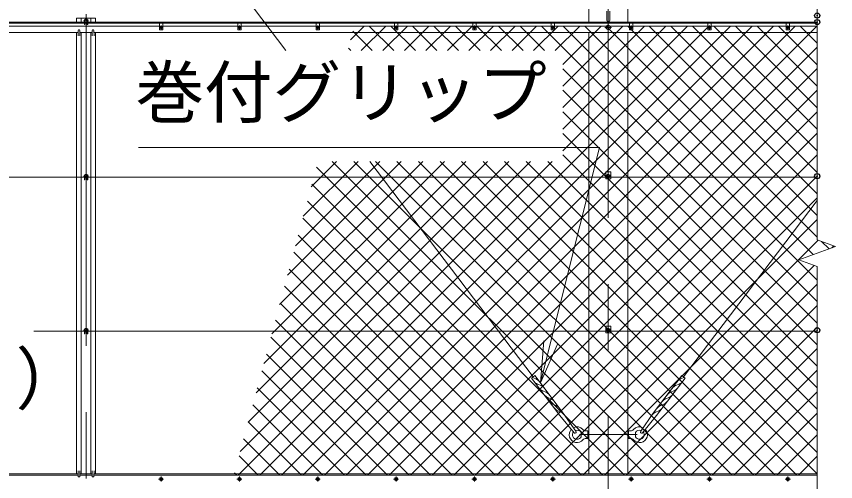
# Model space of a CAD drawing. Units: millimetres at full size; details may follow other scales. Extents: x -16800 to 16800, y -11880 to 11880.
# Drawn here: x -3337 to -200, y -1272 to 509 of the extents above; entities that cross this region are included whole.
import ezdxf
from ezdxf.enums import TextEntityAlignment as Align

# ---------------------------------------------------------------- set-up
doc = ezdxf.new("R2010")
doc.units = ezdxf.units.MM
doc.header["$LTSCALE"] = 40
doc.header["$PDMODE"] = 32
doc.header["$PDSIZE"] = 20
doc.linetypes.add('USER1', pattern=[50.8, 31.75, -6.35, 6.35, -6.35])
for name, color, linetype, lineweight in [('0-0_D-STR1', 1, 'Continuous', 18), ('0-1_D-BMK', 2, 'USER1', 13), ('0-2_D-STR3', 3, 'Continuous', 13), ('0-6_D-STR-DIM', 7, 'Continuous', 13), ('0-7_0', 7, 'Continuous', 18), ('0-9_D-STR-TXT', 7, 'Continuous', 13), ('0-A_D-STR2', 7, 'Continuous', 13)]:
    doc.layers.add(name, color=color, linetype=linetype, lineweight=lineweight)
doc.layers.add('0-8_Defpoints', color=253, linetype='Continuous')
doc.styles.add('ＭＳ ゴシック', font='')
doc.styles.get('ＭＳ ゴシック').set_extended_font_data('MS Gothic')

# ---------------------------------------------------------------- blocks, each defined once
blk = doc.blocks.new('_Open')
at = {"layer": '0-7_0'}
blk.add_line((-40, 6.67), (0, 0), dxfattribs=at)
blk.add_lwpolyline([(-40, -6.67), (0, 0), (-40, 0)], dxfattribs=at)

msp = doc.modelspace()

# ---------------------------------------------------------------- linework, layer by layer
at = {"layer": '0-0_D-STR1'}
for p, q in [((-995.08, 487.52), (-995.08, 6757.52)), ((-3089.08, 487.52), (-3089.08, 502.52)), ((-3051.08, 487.52), (-3051.08, 502.52)), ((-3033.58, 487.52), (-3033.58, 502.52)), ((-13145.08, 487.52), (-270.08, 487.52)), ((-13145.08, 483.52), (-270.08, 483.52)), ((-5039.79, 447.52), (-3100.37, 447.52)), ((-3106.58, -1242.48), (-3106.58, 447.52)), ((-3100.08, 455.9), (-3100.83, 434.4)), ((-3094.08, 455.9), (-3093.33, 434.4)), ((-3093.79, 447.52), (-3046.37, 447.52)), ((-3089.08, -1242.48), (-3089.08, 447.52)), ((-3051.08, -1242.48), (-3051.08, 447.52)), ((-3046.08, 455.9), (-3046.83, 434.4)), ((-3040.08, 455.9), (-3039.33, 434.4)), ((-3039.79, 447.52), (-270.08, 447.52)), ((-3033.58, -1242.48), (-3033.58, 447.52)), ((-1145.08, 447.52), (-1145.08, -1242.48)), ((-995.08, -1242.48), (-995.08, 447.52)), ((-5039.75, -1242.48), (-3100.42, -1242.48)), ((-3100.08, -1252.14), (-3100.83, -1230.64)), ((-3094.08, -1252.14), (-3093.33, -1230.64)), ((-3093.75, -1242.48), (-3046.42, -1242.48)), ((-3046.08, -1252.14), (-3046.83, -1230.64)), ((-3040.08, -1252.14), (-3039.33, -1230.64)), ((-3039.75, -1242.48), (-270.08, -1242.48))]:
    msp.add_line(p, q, dxfattribs=at)
for points in [[(-995.08, 6757.52), (-1145.08, 6757.52), (-1145.08, 487.52)], [(-3106.58, 487.52), (-3106.58, 502.52), (-3033.58, 502.52)]]:
    msp.add_lwpolyline(points, dxfattribs=at)
for centre, start, end in [((-3097.08, 454.65), 22.61986, 157.38014), ((-3043.08, 454.65), 22.61986, 157.38014), ((-3097.08, -1250.89), 202.61986, 337.38014), ((-3043.08, -1250.89), 202.61986, 337.38014)]:
    msp.add_arc(centre, 3.25, start, end, dxfattribs=at)
at = {"layer": '0-1_D-BMK'}
for p, q in [((-1070.08, -2293.48), (-1070.08, 6808.52)), ((-3070.08, 517.52), (-3070.08, -1582.48)), ((-3060.08, 492.02), (-3080.08, 492.02)), ((-2782.58, 474.96), (-2782.58, 460.08)), ((-2482.58, 474.96), (-2482.58, 460.08)), ((-2182.58, 474.96), (-2182.58, 460.08)), ((-1882.58, 474.96), (-1882.58, 460.08)), ((-1582.58, 474.96), (-1582.58, 460.08)), ((-1282.58, 474.96), (-1282.58, 460.08)), ((-982.58, 474.96), (-982.58, 460.08)), ((-682.58, 474.96), (-682.58, 460.08)), ((-382.58, 474.96), (-382.58, 460.08)), ((-2790.02, 467.52), (-2775.14, 467.52)), ((-2490.02, 467.52), (-2475.14, 467.52)), ((-2190.02, 467.52), (-2175.14, 467.52)), ((-1890.02, 467.52), (-1875.14, 467.52)), ((-1590.02, 467.52), (-1575.14, 467.52)), ((-1290.02, 467.52), (-1275.14, 467.52)), ((-1057.33, 467.52), (-1082.83, 467.52)), ((-990.02, 467.52), (-975.14, 467.52)), ((-690.02, 467.52), (-675.14, 467.52)), ((-390.02, 467.52), (-375.14, 467.52)), ((-3060.08, -102.48), (-3080.08, -102.48)), ((-1080.08, -102.48), (-1060.08, -102.48)), ((-3060.08, -692.48), (-3080.08, -692.48)), ((-1080.08, -692.48), (-1060.08, -692.48)), ((-1180.08, -1092.48), (-960.08, -1092.48)), ((-2782.58, -1252.81), (-2782.58, -1272.15)), ((-2482.58, -1252.81), (-2482.58, -1272.15)), ((-2182.58, -1252.81), (-2182.58, -1272.15)), ((-1882.58, -1252.81), (-1882.58, -1272.15)), ((-1582.58, -1252.81), (-1582.58, -1272.15)), ((-1282.58, -1252.81), (-1282.58, -1272.15)), ((-982.58, -1252.81), (-982.58, -1272.15)), ((-682.58, -1252.81), (-682.58, -1272.15)), ((-382.58, -1252.81), (-382.58, -1272.15)), ((-2772.91, -1262.48), (-2792.25, -1262.48)), ((-2472.91, -1262.48), (-2492.25, -1262.48)), ((-2172.91, -1262.48), (-2192.25, -1262.48)), ((-1872.91, -1262.48), (-1892.25, -1262.48)), ((-1572.91, -1262.48), (-1592.25, -1262.48)), ((-1272.91, -1262.48), (-1292.25, -1262.48)), ((-972.91, -1262.48), (-992.25, -1262.48)), ((-672.91, -1262.48), (-692.25, -1262.48)), ((-372.91, -1262.48), (-392.25, -1262.48))]:
    msp.add_line(p, q, dxfattribs=at)
at = {"layer": '0-2_D-STR3'}
for p, q in [((-6463.93, 5865.83), (-2304.68, 378.35)), ((-1076.08, 529.52), (-1076.08, 495.52)), ((-1064.08, 529.52), (-1064.08, 495.52)), ((-3376.08, 472.52), (-2789.08, 472.52)), ((-3070.08, 499.53), (-3076.58, 495.77)), ((-3076.58, 495.77), (-3076.58, 488.27)), ((-3076.58, 488.27), (-3070.08, 484.52)), ((-3076.33, 488.12), (-3076.33, 478.02)), ((-3076.33, 478.02), (-3074.33, 478.02)), ((-3074.33, 486.97), (-3074.33, 478.02)), ((-3063.58, 495.77), (-3070.08, 499.53)), ((-3070.08, 484.52), (-3063.58, 488.27)), ((-3065.83, 486.97), (-3065.83, 478.02)), ((-3065.83, 478.02), (-3063.83, 478.02)), ((-3063.83, 488.12), (-3063.83, 478.02)), ((-3063.58, 488.27), (-3063.58, 495.77)), ((-2789.08, 483.52), (-2789.08, 457.52)), ((-2776.08, 483.52), (-2789.08, 483.52)), ((-2776.08, 483.52), (-2776.08, 457.52)), ((-2776.08, 472.52), (-2489.08, 472.52)), ((-2489.08, 483.52), (-2489.08, 457.52)), ((-2476.08, 483.52), (-2489.08, 483.52)), ((-2476.08, 483.52), (-2476.08, 457.52)), ((-2476.08, 472.52), (-2189.08, 472.52)), ((-2189.08, 483.52), (-2189.08, 457.52)), ((-2176.08, 483.52), (-2189.08, 483.52)), ((-2176.08, 483.52), (-2176.08, 457.52)), ((-2176.08, 472.52), (-1889.08, 472.52)), ((-1889.08, 483.52), (-1889.08, 457.52)), ((-1876.08, 483.52), (-1889.08, 483.52)), ((-1876.08, 483.52), (-1876.08, 457.52)), ((-1876.08, 472.52), (-1589.08, 472.52)), ((-1589.08, 483.52), (-1589.08, 457.52)), ((-1576.08, 483.52), (-1589.08, 483.52)), ((-1576.08, 483.52), (-1576.08, 457.52)), ((-1576.08, 472.52), (-1289.08, 472.52)), ((-1289.08, 483.52), (-1289.08, 457.52)), ((-1276.08, 483.52), (-1289.08, 483.52)), ((-1276.08, 483.52), (-1276.08, 457.52)), ((-1276.08, 472.52), (-989.08, 472.52)), ((-1078.58, 472.43), (-1070.08, 477.34)), ((-1078.58, 462.61), (-1078.58, 472.43)), ((-989.08, 483.52), (-989.08, 457.52)), ((-976.08, 483.52), (-989.08, 483.52)), ((-976.08, 483.52), (-976.08, 457.52)), ((-976.08, 472.52), (-689.08, 472.52)), ((-689.08, 483.52), (-689.08, 457.52)), ((-676.08, 483.52), (-689.08, 483.52)), ((-676.08, 483.52), (-676.08, 457.52)), ((-676.08, 472.52), (-389.08, 472.52)), ((-389.08, 483.52), (-389.08, 457.52)), ((-376.08, 483.52), (-389.08, 483.52)), ((-376.08, 483.52), (-376.08, 457.52)), ((-376.08, 472.52), (-270.08, 472.52)), ((-2776.08, 457.52), (-2789.08, 457.52)), ((-2476.08, 457.52), (-2489.08, 457.52)), ((-2176.08, 457.52), (-2189.08, 457.52)), ((-1876.08, 457.52), (-1889.08, 457.52)), ((-1576.08, 457.52), (-1589.08, 457.52)), ((-1276.08, 457.52), (-1289.08, 457.52)), ((-1070.08, 457.71), (-1078.58, 462.61)), ((-1061.58, 462.61), (-1070.08, 457.71)), ((-976.08, 457.52), (-989.08, 457.52)), ((-676.08, 457.52), (-689.08, 457.52)), ((-376.08, 457.52), (-389.08, 457.52)), ((-1983.05, -46), (-1357.66, -871.1)), ((-1060.58, -86.48), (-1079.58, -86.48)), ((-1079.58, -86.48), (-1079.58, -112.48)), ((-1060.58, -86.48), (-1060.58, -112.48)), ((-273.22, -106.48), (-13052.88, -106.48)), ((-3076.33, -106.38), (-3076.33, -116.48)), ((-3076.33, -116.48), (-3074.33, -116.48)), ((-3074.33, -107.53), (-3074.33, -116.48)), ((-3065.83, -107.53), (-3065.83, -116.48)), ((-3065.83, -116.48), (-3063.83, -116.48)), ((-3063.83, -106.38), (-3063.83, -116.48)), ((-1060.58, -112.48), (-1079.58, -112.48)), ((-1076.58, -98.73), (-1070.08, -94.97)), ((-1076.58, -106.23), (-1076.58, -98.73)), ((-1070.08, -109.98), (-1076.58, -106.23)), ((-1070.08, -94.97), (-1063.58, -98.73)), ((-1063.58, -106.23), (-1070.08, -109.98)), ((-1063.58, -98.73), (-1063.58, -106.23)), ((-782.51, -871.1), (-270.08, -195.04)), ((-3070.08, -684.97), (-3076.58, -688.73)), ((-3076.58, -688.73), (-3076.58, -696.23)), ((-3063.58, -688.73), (-3070.08, -684.97)), ((-3063.58, -696.23), (-3063.58, -688.73)), ((-1060.58, -676.48), (-1079.58, -676.48)), ((-1079.58, -676.48), (-1079.58, -702.48)), ((-1076.58, -688.73), (-1070.08, -684.97)), ((-1076.58, -696.23), (-1076.58, -688.73)), ((-1070.08, -684.97), (-1063.58, -688.73)), ((-1063.58, -688.73), (-1063.58, -696.23)), ((-1060.58, -676.48), (-1060.58, -702.48)), ((-273.22, -696.48), (-3270.08, -696.48)), ((-3076.58, -696.23), (-3070.08, -699.98)), ((-3076.33, -696.38), (-3076.33, -706.48)), ((-3076.33, -706.48), (-3074.33, -706.48)), ((-3074.33, -697.53), (-3074.33, -706.48)), ((-3070.08, -699.98), (-3063.58, -696.23)), ((-3065.83, -697.53), (-3065.83, -706.48)), ((-3065.83, -706.48), (-3063.83, -706.48)), ((-3063.83, -696.38), (-3063.83, -706.48)), ((-1060.58, -702.48), (-1079.58, -702.48)), ((-1070.08, -699.98), (-1076.58, -696.23)), ((-1063.58, -696.23), (-1070.08, -699.98)), ((-1255.13, -1019.61), (-1363.86, -876.16)), ((-1347.06, -879.05), (-1360.55, -873.37)), ((-1242.38, -1009.94), (-1351.11, -866.49)), ((-897.78, -1009.94), (-789.05, -866.49)), ((-885.03, -1019.61), (-776.3, -876.16)), ((-793.11, -879.05), (-779.61, -873.37)), ((-1327.73, -904.56), (-1341.78, -898.63)), ((-812.44, -904.56), (-798.38, -898.63)), ((-1308.4, -930.06), (-1322.45, -924.14)), ((-831.77, -930.06), (-817.71, -924.14)), ((-1289.07, -955.56), (-1303.12, -949.64)), ((-851.1, -955.56), (-837.04, -949.64)), ((-1269.74, -981.06), (-1283.8, -975.14)), ((-1250.41, -1006.56), (-1264.47, -1000.64)), ((-889.76, -1006.56), (-875.7, -1000.64)), ((-870.43, -981.06), (-856.37, -975.14)), ((-1255.13, -1019.61), (-1201.3, -1084.84)), ((-1242.38, -1009.94), (-1194.13, -1079.4)), ((-897.78, -1009.94), (-946.03, -1079.4)), ((-885.03, -1019.61), (-938.86, -1084.84)), ((-1174.3, -1084.48), (-1174.3, -1100.48)), ((-1147.86, -1077.48), (-1155.41, -1077.97)), ((-1147.86, -1077.48), (-1147.86, -1107.48)), ((-1147.86, -1084.48), (-1145.08, -1084.48)), ((-995.08, -1084.48), (-992.3, -1084.48)), ((-992.3, -1077.48), (-992.3, -1107.48)), ((-992.3, -1077.48), (-984.75, -1077.97)), ((-965.86, -1084.48), (-965.86, -1100.48)), ((-1147.86, -1107.48), (-1155.41, -1106.99)), ((-1147.86, -1100.48), (-1145.08, -1100.48)), ((-995.08, -1100.48), (-992.3, -1100.48)), ((-992.3, -1107.48), (-984.75, -1106.99)), ((-5039.92, -1247.48), (-3100.25, -1247.48)), ((-3093.92, -1247.48), (-3046.25, -1247.48)), ((-3039.92, -1247.48), (-270.08, -1247.48))]:
    msp.add_line(p, q, dxfattribs=at)
for points in [[(-2782.58, 473.27), (-2787.56, 470.4), (-2787.56, 464.65), (-2782.58, 461.77), (-2777.6, 464.65), (-2777.6, 470.4)], [(-2482.58, 473.27), (-2487.56, 470.4), (-2487.56, 464.65), (-2482.58, 461.77), (-2477.6, 464.65), (-2477.6, 470.4)], [(-2182.58, 473.27), (-2187.56, 470.4), (-2187.56, 464.65), (-2182.58, 461.77), (-2177.6, 464.65), (-2177.6, 470.4)], [(-1882.58, 473.27), (-1887.56, 470.4), (-1887.56, 464.65), (-1882.58, 461.77), (-1877.6, 464.65), (-1877.6, 470.4)], [(-1582.58, 473.27), (-1587.56, 470.4), (-1587.56, 464.65), (-1582.58, 461.77), (-1577.6, 464.65), (-1577.6, 470.4)], [(-1282.58, 473.27), (-1287.56, 470.4), (-1287.56, 464.65), (-1282.58, 461.77), (-1277.6, 464.65), (-1277.6, 470.4)], [(-982.58, 473.27), (-987.56, 470.4), (-987.56, 464.65), (-982.58, 461.77), (-977.6, 464.65), (-977.6, 470.4)], [(-682.58, 473.27), (-687.56, 470.4), (-687.56, 464.65), (-682.58, 461.77), (-677.6, 464.65), (-677.6, 470.4)], [(-382.58, 473.27), (-387.56, 470.4), (-387.56, 464.65), (-382.58, 461.77), (-377.6, 464.65), (-377.6, 470.4)], [(-3063.58, -98.73), (-3070.08, -94.97), (-3076.58, -98.73), (-3076.58, -106.23), (-3070.08, -109.98), (-3063.58, -106.23)], [(-2782.58, -1256.73), (-2787.56, -1259.6), (-2787.56, -1265.35), (-2782.58, -1268.23), (-2777.6, -1265.35), (-2777.6, -1259.6)], [(-2482.58, -1256.73), (-2487.56, -1259.6), (-2487.56, -1265.35), (-2482.58, -1268.23), (-2477.6, -1265.35), (-2477.6, -1259.6)], [(-2182.58, -1256.73), (-2187.56, -1259.6), (-2187.56, -1265.35), (-2182.58, -1268.23), (-2177.6, -1265.35), (-2177.6, -1259.6)], [(-1882.58, -1256.73), (-1887.56, -1259.6), (-1887.56, -1265.35), (-1882.58, -1268.23), (-1877.6, -1265.35), (-1877.6, -1259.6)], [(-1582.58, -1256.73), (-1587.56, -1259.6), (-1587.56, -1265.35), (-1582.58, -1268.23), (-1577.6, -1265.35), (-1577.6, -1259.6)], [(-1282.58, -1256.73), (-1287.56, -1259.6), (-1287.56, -1265.35), (-1282.58, -1268.23), (-1277.6, -1265.35), (-1277.6, -1259.6)], [(-982.58, -1256.73), (-987.56, -1259.6), (-987.56, -1265.35), (-982.58, -1268.23), (-977.6, -1265.35), (-977.6, -1259.6)], [(-682.58, -1256.73), (-687.56, -1259.6), (-687.56, -1265.35), (-682.58, -1268.23), (-677.6, -1265.35), (-677.6, -1259.6)], [(-382.58, -1256.73), (-387.56, -1259.6), (-387.56, -1265.35), (-382.58, -1268.23), (-377.6, -1265.35), (-377.6, -1259.6)]]:
    msp.add_lwpolyline(points, close=True, dxfattribs=at)
msp.add_lwpolyline([(-1070.08, 477.34), (-1061.58, 472.43), (-1061.58, 462.61)], dxfattribs=at)
for centre, radius in [((-3070.08, 492.02), 6.25), ((-2782.58, 467.52), 4.98), ((-2482.58, 467.52), 4.98), ((-2182.58, 467.52), 4.98), ((-1882.58, 467.52), 4.98), ((-1582.58, 467.52), 4.98), ((-1282.58, 467.52), 4.98), ((-1070.08, 467.52), 8.25), ((-982.58, 467.52), 4.98), ((-682.58, 467.52), 4.98), ((-382.58, 467.52), 4.98), ((-3070.08, -102.48), 6.25), ((-1070.08, -102.48), 6.25), ((-3070.08, -692.48), 6.25), ((-1070.08, -692.48), 6.25), ((-2782.58, -1262.48), 6.5), ((-2782.58, -1262.48), 4.98), ((-2482.58, -1262.48), 6.5), ((-2482.58, -1262.48), 4.98), ((-2182.58, -1262.48), 6.5), ((-2182.58, -1262.48), 4.98), ((-1882.58, -1262.48), 6.5), ((-1882.58, -1262.48), 4.98), ((-1582.58, -1262.48), 6.5), ((-1582.58, -1262.48), 4.98), ((-1282.58, -1262.48), 6.5), ((-1282.58, -1262.48), 4.98), ((-982.58, -1262.48), 6.5), ((-982.58, -1262.48), 4.98), ((-682.58, -1262.48), 6.5), ((-682.58, -1262.48), 4.98), ((-382.58, -1262.48), 6.5), ((-382.58, -1262.48), 4.98)]:
    msp.add_circle(centre, radius, dxfattribs=at)
for centre, radius, start, end in [((-1070.08, 495.52), 6, 180, 0), ((-1289.36, -961.21), 113.07, 123.10368, 131.21754), ((-850.81, -961.21), 113.07, 48.78246, 56.89632), ((-1330.14, -870.99), 30, 217.16068, 247.16077), ((-1358.7, -906.7), 30, 34.78995, 67.16076), ((-1339.37, -932.2), 30, 34.78995, 67.16076), ((-800.8, -932.2), 30, 112.83924, 145.21005), ((-781.47, -906.7), 30, 112.83924, 145.21005), ((-810.03, -870.99), 30, 292.83923, 322.83932), ((-1310.81, -896.49), 30, 217.16068, 247.16077), ((-1291.48, -921.99), 30, 217.15949, 247.15931), ((-1320.04, -957.71), 30, 34.78886, 67.16076), ((-820.12, -957.71), 30, 112.83924, 145.21114), ((-848.69, -921.99), 30, 292.84069, 322.84051), ((-829.36, -896.49), 30, 292.83923, 322.83932), ((-1272.15, -947.49), 30, 217.16068, 247.16077), ((-1300.71, -983.21), 30, 34.78901, 67.16076), ((-839.45, -983.21), 30, 112.83924, 145.21099), ((-868.01, -947.49), 30, 292.83923, 322.83932), ((-1252.82, -973), 30, 217.16068, 247.16077), ((-1281.38, -1008.71), 30, 34.78995, 67.16076), ((-858.78, -1008.71), 30, 112.83924, 145.21005), ((-887.34, -973), 30, 292.83923, 322.83932), ((-1262.05, -1034.21), 30, 34.78886, 67.15932), ((-878.11, -1034.21), 30, 112.84068, 145.21114), ((-1189.86, -1092.48), 30, 40.33299, 117.20636), ((-950.3, -1092.48), 30, 62.79364, 139.66701), ((-1189.86, -1092.48), 30, 137.11433, 319.66701), ((-1189.86, -1092.48), 17.5, 142.60549, 332.79711), ((-1197.72, -1082.12), 4.5, 217.15866, 37.15866), ((-1189.86, -1092.48), 17.5, 27.20289, 111.71521), ((-1156.32, -1064), 14, 220.33299, 273.7314), ((-983.84, -1064), 14, 266.2686, 319.66701), ((-950.3, -1092.48), 30, 220.33299, 42.88567), ((-950.3, -1092.48), 17.5, 68.28479, 152.79711), ((-950.3, -1092.48), 17.5, 207.20289, 37.39451), ((-942.45, -1082.12), 4.5, 142.84134, 322.84134), ((-1156.32, -1120.96), 14, 86.2686, 139.66701), ((-983.84, -1120.96), 14, 40.33299, 93.7314)]:
    msp.add_arc(centre, radius, start, end, dxfattribs=at)
at = {"layer": '0-6_D-STR-DIM'}
for p, q in [((-270.08, -346.17), (-270.08, 3531.22)), ((-340.56, -423.13), (-199.61, -371.83)), ((-199.61, -371.83), (-270.08, -346.17)), ((-270.08, -448.78), (-340.56, -423.13)), ((-270.08, -1470.07), (-270.08, -448.78))]:
    msp.add_line(p, q, dxfattribs=at)
at = {"layer": '0-8_Defpoints'}
for p in [(-270.08, 512.52), (-270.08, 487.52), (-270.08, -102.48), (-270.08, -692.48)]:
    msp.add_point(p, dxfattribs=at)
at = {"layer": '0-9_D-STR-TXT'}
msp.add_lwpolyline([(-2869.52, 7.29), (-1103.38, 7.29), (-1329.64, -892.24)], dxfattribs=at)
at = {"layer": '0-A_D-STR2'}
for p, q in [((-2404.5, -1247.48), (-684.5, 472.52)), ((-2322, -1247.48), (-602, 472.52)), ((-2239.51, -1247.48), (-519.51, 472.52)), ((-2157.01, -1247.48), (-437.01, 472.52)), ((-2074.52, -1247.48), (-354.52, 472.52)), ((-2056.86, 420.1), (-2004.44, 472.52)), ((-2016.12, 378.35), (-1921.95, 472.52)), ((-1992.02, -1247.48), (-272.02, 472.52)), ((-1891.36, 378.35), (-1985.54, 472.52)), ((-1933.62, 378.35), (-1839.45, 472.52)), ((-1808.87, 378.35), (-1903.04, 472.52)), ((-1851.13, 378.35), (-1756.95, 472.52)), ((-1726.37, 378.35), (-1820.54, 472.52)), ((-1768.63, 378.35), (-1674.46, 472.52)), ((-1643.88, 378.35), (-1738.05, 472.52)), ((-1686.13, 378.35), (-1591.96, 472.52)), ((-1561.38, 378.35), (-1655.55, 472.52)), ((-1603.64, 378.35), (-1509.46, 472.52)), ((-1478.88, 378.35), (-1573.06, 472.52)), ((-1521.14, 378.35), (-1426.97, 472.52)), ((-1396.39, 378.35), (-1490.56, 472.52)), ((-1438.64, 378.35), (-1344.47, 472.52)), ((-1313.89, 378.35), (-1408.06, 472.52)), ((-1356.15, 378.35), (-1261.98, 472.52)), ((-270.08, -582.96), (-1325.57, 472.52)), ((-1273.65, 378.35), (-1179.48, 472.52)), ((-1244.53, 324.98), (-1096.98, 472.52)), ((-1244.53, 242.48), (-1014.49, 472.52)), ((-1244.53, 159.98), (-931.99, 472.52)), ((-1244.53, 77.49), (-849.49, 472.52)), ((-1244.53, -5.01), (-767, 472.52)), ((-270.08, -500.47), (-1243.07, 472.52)), ((-285.11, -402.95), (-1160.57, 472.52)), ((-270.08, -335.47), (-1078.08, 472.52)), ((-270.08, -252.98), (-995.58, 472.52)), ((-270.08, -170.48), (-913.08, 472.52)), ((-270.08, -87.98), (-830.59, 472.52)), ((-270.08, -5.49), (-748.09, 472.52)), ((-270.08, 77.01), (-665.6, 472.52)), ((-270.08, 159.51), (-583.1, 472.52)), ((-270.08, 242), (-500.6, 472.52)), ((-270.08, 324.5), (-418.11, 472.52)), ((-270.08, 406.99), (-335.61, 472.52)), ((-1973.86, 378.35), (-2048.15, 452.63)), ((-2056.36, 378.35), (-2065.58, 387.57)), ((-1909.52, -1247.48), (-270.08, 391.96)), ((-1827.03, -1247.48), (-270.08, 309.47)), ((-270.08, -665.46), (-1244.53, 308.99)), ((-1744.53, -1247.48), (-270.08, 226.97)), ((-270.08, -747.95), (-1244.53, 226.49)), ((-1662.03, -1247.48), (-270.08, 144.47)), ((-270.08, -830.45), (-1244.53, 144)), ((-1579.54, -1247.48), (-270.08, 61.98)), ((-270.08, -912.95), (-1244.53, 61.5)), ((-1497.04, -1247.48), (-270.08, -20.52)), ((-270.08, -995.44), (-1244.53, -21)), ((-2487, -1247.48), (-1285.52, -46)), ((-2479.6, -1157.59), (-1368.01, -46)), ((-2449.41, -1044.9), (-1450.51, -46)), ((-2419.21, -932.2), (-1533.01, -46)), ((-2389.02, -819.51), (-1615.5, -46)), ((-2358.82, -706.82), (-1698, -46)), ((-2328.63, -594.13), (-1780.49, -46)), ((-2298.43, -481.44), (-1862.99, -46)), ((-2268.23, -368.74), (-1945.49, -46)), ((-2238.04, -256.05), (-2027.98, -46)), ((-2207.84, -143.36), (-2110.48, -46)), ((-925.51, -1247.48), (-2126.99, -46)), ((-843.01, -1247.48), (-2044.49, -46)), ((-760.52, -1247.48), (-1962, -46)), ((-678.02, -1247.48), (-1879.5, -46)), ((-595.52, -1247.48), (-1797, -46)), ((-513.03, -1247.48), (-1714.51, -46)), ((-430.53, -1247.48), (-1632.01, -46)), ((-348.03, -1247.48), (-1549.51, -46)), ((-270.08, -1242.93), (-1467.02, -46)), ((-270.08, -1160.44), (-1384.52, -46)), ((-270.08, -1077.94), (-1302.03, -46)), ((-1008, -1247.48), (-2187.61, -67.87)), ((-1414.54, -1247.48), (-270.08, -103.02)), ((-1090.5, -1247.48), (-2205.05, -132.93)), ((-1332.05, -1247.48), (-270.08, -185.51)), ((-1173, -1247.48), (-2222.48, -197.99)), ((-1255.49, -1247.48), (-2239.92, -263.06)), ((-1249.55, -1247.48), (-270.08, -268.01)), ((-1337.99, -1247.48), (-2257.35, -328.12)), ((-1167.06, -1247.48), (-266.91, -347.33)), ((-224.62, -380.93), (-253.26, -352.3)), ((-214.23, -377.15), (-206.43, -369.34)), ((-1420.49, -1247.48), (-2274.78, -393.18)), ((-1502.98, -1247.48), (-2292.22, -458.25)), ((-1084.56, -1247.48), (-281.65, -444.57)), ((-1585.48, -1247.48), (-2309.65, -523.31)), ((-1002.06, -1247.48), (-270.08, -515.5)), ((-1667.98, -1247.48), (-2327.08, -588.37)), ((-919.57, -1247.48), (-270.08, -597.99)), ((-1750.47, -1247.48), (-2344.52, -653.43)), ((-837.07, -1247.48), (-270.08, -680.49)), ((-1832.97, -1247.48), (-2361.95, -718.5)), ((-1915.46, -1247.48), (-2379.38, -783.56)), ((-754.57, -1247.48), (-270.08, -762.99)), ((-672.08, -1247.48), (-270.08, -845.48)), ((-1997.96, -1247.48), (-2396.82, -848.62)), ((-2080.46, -1247.48), (-2414.25, -913.69)), ((-589.58, -1247.48), (-270.08, -927.98)), ((-2162.95, -1247.48), (-2431.68, -978.75)), ((-507.08, -1247.48), (-270.08, -1010.48)), ((-2245.45, -1247.48), (-2449.12, -1043.81)), ((-424.59, -1247.48), (-270.08, -1092.97)), ((-2327.95, -1247.48), (-2466.55, -1108.87)), ((-2410.44, -1247.48), (-2483.98, -1173.94)), ((-342.09, -1247.48), (-270.08, -1175.47)), ((-2492.94, -1247.48), (-2501.42, -1239))]:
    msp.add_line(p, q, dxfattribs=at)

# ---------------------------------------------------------------- block references
at = {"layer": '0-9_D-STR-TXT', "xscale": 4, "yscale": 4, "rotation": 255.88146}
msp.add_blockref('_Open', (-1330.13, -894.18), dxfattribs=at)

# ---------------------------------------------------------------- texts
at = {"layer": '0-9_D-STR-TXT', "style": 'ＭＳ ゴシック'}
for s, p in [('巻付グリップ', (-2880.68, 65.25)), ('（\u3000\u3000   \u3000\u3000）', (-5044.7, -1032.14))]:
    msp.add_text(s, height=192.4, dxfattribs=at).set_placement(p, align=Align.BOTTOM_LEFT)

doc.saveas('drawing.dxf')
